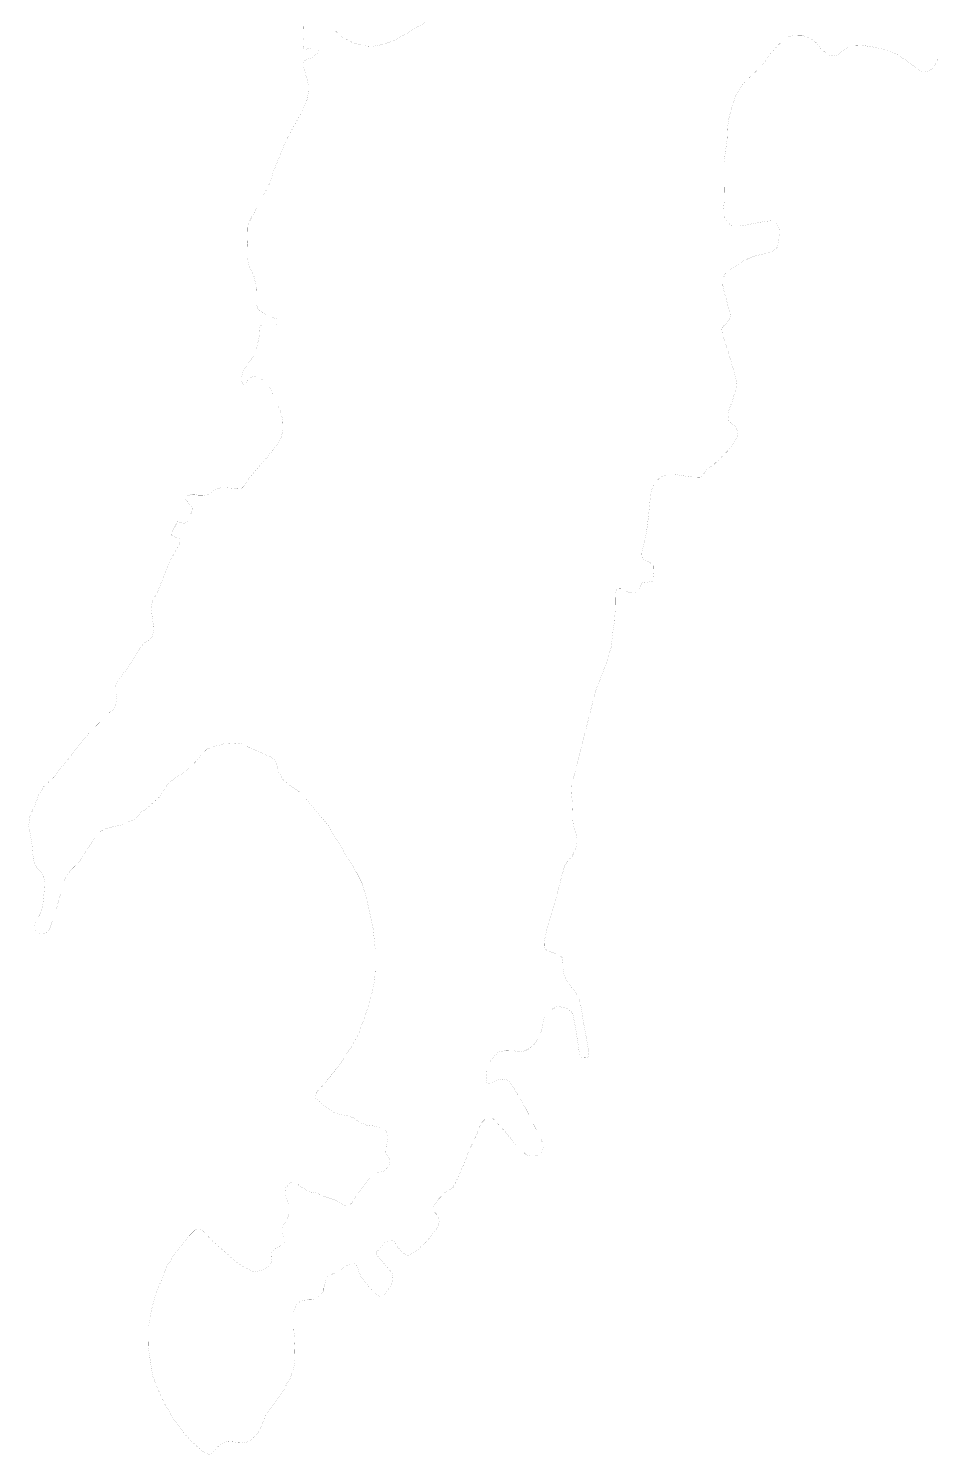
# Model space of a CAD drawing. Header units: metres. Extents: x 264643 to 276801, y 2090546 to 2143845.
# Drawn here: x 267526 to 276314, y 2090546 to 2104302 of the extents above; entities that cross this region are included whole.
import ezdxf

# ---------------------------------------------------------------- set-up
doc = ezdxf.new("R2010")
doc.units = ezdxf.units.M
doc.layers.add('HAZARDS LINE', color=1, linetype='Continuous')

msp = doc.modelspace()

# ---------------------------------------------------------------- linework, layer by layer
at = {"layer": 'HAZARDS LINE', "lineweight": 18}
for points, const_width in [([(269637, 2102251), (269639, 2102394), (269655, 2102434), (269680, 2102485), (269737, 2102584), (269786, 2102683), (269830, 2102763), (269863, 2102834), (269888, 2102921), (269929, 2103024), (269970, 2103124), (270007, 2103215), (270051, 2103298), (270161, 2103496), (270214, 2103619), (270227, 2103694), (270224, 2103762), (270217, 2103802), (270201, 2103854), (270174, 2103946), (270175, 2103974), (270187, 2103994), (270255, 2104021), (270303, 2104052), (270323, 2104068), (270323, 2104088), (270312, 2104108), (270304, 2104112), (270264, 2104112), (270236, 2104108), (270212, 2104105), (270196, 2104101), (270184, 2104105), (270176, 2104121), (270173, 2104165), (270177, 2104221), (270179, 2104324)], 0.597), ([(270457, 2104313), (270536, 2104229), (270659, 2104163), (270778, 2104134), (270838, 2104130), (270909, 2104141), (271001, 2104168), (271065, 2104191), (271138, 2104234), (271226, 2104285), (271354, 2104363)], 0.597), ([(274741, 2102193), (274755, 2102225), (274764, 2102268), (274768, 2102320), (274769, 2102352), (274765, 2102384), (274746, 2102416), (274726, 2102440), (274694, 2102448), (274626, 2102441), (274523, 2102422), (274451, 2102407), (274379, 2102396), (274323, 2102397), (274295, 2102409), (274268, 2102433), (274248, 2102465), (274229, 2102506), (274229, 2102553), (274238, 2102633), (274234, 2102999), (274265, 2103234), (274270, 2103354), (274283, 2103437), (274317, 2103568), (274358, 2103675), (274394, 2103735), (274443, 2103794), (274527, 2103873), (274604, 2103947), (274673, 2104046), (274761, 2104145), (274826, 2104212), (274902, 2104239), (274989, 2104238), (275057, 2104213), (275120, 2104169), (275167, 2104112), (275211, 2104072), (275246, 2104048), (275282, 2104039), (275326, 2104047), (275374, 2104082), (275430, 2104125), (275466, 2104137), (275566, 2104140), (275657, 2104127), (275800, 2104097), (275923, 2104044), (276006, 2103983), (276097, 2103918), (276148, 2103886), (276172, 2103886), (276208, 2103893), (276244, 2103917), (276273, 2103960), (276313, 2104034)], 0.597), ([(274751, 2102200), (274740, 2102176), (274688, 2102144), (274624, 2102129), (274556, 2102114), (274487, 2102091), (274431, 2102064), (274387, 2102033), (274282, 2101970), (274246, 2101935), (274225, 2101887), (274224, 2101824), (274239, 2101751), (274262, 2101675), (274277, 2101603), (274292, 2101563), (274296, 2101531), (274292, 2101503), (274279, 2101483), (274263, 2101460), (274231, 2101436), (274214, 2101400), (274218, 2101364), (274283, 2101160), (274348, 2100936), (274359, 2100876), (274354, 2100828), (274329, 2100760), (274317, 2100708), (274288, 2100641), (274275, 2100597), (274275, 2100557), (274278, 2100525), (274302, 2100497), (274337, 2100469), (274365, 2100424), (274368, 2100408), (274364, 2100384), (274360, 2100357), (274331, 2100309), (274303, 2100265), (274270, 2100226), (274226, 2100183), (274189, 2100143), (274161, 2100120), (274124, 2100084), (274076, 2100053), (274048, 2100017), (274023, 2099990), (274003, 2099974), (273935, 2099975), (273864, 2099984), (273752, 2100002), (273688, 2100002), (273644, 2099983), (273608, 2099960), (273571, 2099920), (273543, 2099869), (273526, 2099797), (273507, 2099598), (273489, 2099454), (273476, 2099379), (273447, 2099275), (273442, 2099231), (273446, 2099199), (273457, 2099183), (273473, 2099171), (273509, 2099155), (273541, 2099138), (273552, 2099118), (273552, 2099090), (273555, 2099042), (273551, 2099006), (273550, 2098974), (273534, 2098967), (273510, 2098963), (273482, 2098959), (273450, 2098956), (273434, 2098932), (273413, 2098884), (273393, 2098865), (273373, 2098857), (273337, 2098858), (273290, 2098874), (273270, 2098894), (273242, 2098903), (273222, 2098903), (273198, 2098891), (273194, 2098875), (273189, 2098840), (273188, 2098716), (273178, 2098580), (273164, 2098489), (273146, 2098329), (273100, 2098178), (272997, 2097912), (272862, 2097383), (272807, 2097160), (272790, 2097093), (272769, 2097029), (272764, 2096925), (272771, 2096845), (272774, 2096761), (272776, 2096674), (272776, 2096670), (272783, 2096602), (272806, 2096541), (272818, 2096489), (272817, 2096441), (272796, 2096370), (272771, 2096318), (272723, 2096263), (272702, 2096231), (272690, 2096196), (272665, 2096108), (272618, 2095925), (272530, 2095631), (272501, 2095492), (272500, 2095448), (272508, 2095428), (272516, 2095416), (272551, 2095399), (272615, 2095378), (272647, 2095362), (272674, 2095338), (272681, 2095290), (272681, 2095238), (272692, 2095178), (272715, 2095121), (272746, 2095073), (272782, 2095029), (272813, 2094988), (272832, 2094948), (272852, 2094892), (272877, 2094732), (272933, 2094420), (272928, 2094388), (272912, 2094376), (272900, 2094372), (272864, 2094373), (272849, 2094385), (272841, 2094413), (272804, 2094657), (272778, 2094789), (272763, 2094817), (272727, 2094846), (272664, 2094863), (272624, 2094867), (272604, 2094855), (272527, 2094817), (272503, 2094769), (272486, 2094689), (272473, 2094626), (272456, 2094590), (272440, 2094558), (272403, 2094503), (272355, 2094460), (272315, 2094440), (272258, 2094429), (272199, 2094442), (272131, 2094443), (272063, 2094428), (272018, 2094392), (271974, 2094329), (271949, 2094254), (271944, 2094206), (271939, 2094162), (271943, 2094138), (271963, 2094126), (271987, 2094129), (272059, 2094160), (272111, 2094168), (272135, 2094163), (272163, 2094151), (272202, 2094087), (272241, 2094026), (272268, 2093974), (272323, 2093885), (272482, 2093560), (272493, 2093516), (272485, 2093480), (272469, 2093452), (272432, 2093433), (272408, 2093425), (272360, 2093426), (272321, 2093442), (272234, 2093527), (272112, 2093673), (272014, 2093778), (272006, 2093786), (271974, 2093790), (271930, 2093779), (271898, 2093747), (271873, 2093700), (271848, 2093628), (271820, 2093569), (271774, 2093474), (271737, 2093370), (271671, 2093224), (271646, 2093168), (271622, 2093124), (271582, 2093097), (271537, 2093066), (271476, 2093003), (271440, 2092955), (271428, 2092935), (271427, 2092915), (271443, 2092883), (271474, 2092851), (271490, 2092807), (271485, 2092779), (271477, 2092747), (271448, 2092704), (271404, 2092644), (271351, 2092585), (271290, 2092530), (271210, 2092471), (271186, 2092468), (271150, 2092484), (271130, 2092496), (271095, 2092537), (271067, 2092577), (271048, 2092609), (271032, 2092614), (271000, 2092610), (270956, 2092583), (270895, 2092512), (270879, 2092492), (270882, 2092476), (270981, 2092355), (271032, 2092298), (271039, 2092262), (271043, 2092234), (271022, 2092175), (270977, 2092111), (270949, 2092076), (270937, 2092064), (270917, 2092064), (270893, 2092080), (270857, 2092109), (270802, 2092170), (270767, 2092218), (270732, 2092262), (270709, 2092319), (270697, 2092363), (270674, 2092383), (270646, 2092391), (270614, 2092380), (270578, 2092360), (270525, 2092321), (270457, 2092286), (270409, 2092263), (270392, 2092227), (270383, 2092179), (270375, 2092151), (270375, 2092128), (270354, 2092096), (270326, 2092068), (270302, 2092053), (270286, 2092045), (270266, 2092037), (270218, 2092038), (270166, 2092031), (270130, 2092011), (270101, 2091976), (270084, 2091916), (270083, 2091800), (270086, 2091740), (270093, 2091680), (270096, 2091592), (270095, 2091529), (270098, 2091469), (270085, 2091377), (270052, 2091282), (270015, 2091222), (269986, 2091159), (269941, 2091100), (269881, 2091021), (269824, 2090945), (269791, 2090870), (269766, 2090799), (269725, 2090735), (269672, 2090688), (269632, 2090665), (269588, 2090657), (269548, 2090658), (269512, 2090666), (269453, 2090671), (269417, 2090664), (269368, 2090636), (269332, 2090597), (269303, 2090561), (269291, 2090558), (269271, 2090546), (269232, 2090558), (269180, 2090599), (269093, 2090676), (269015, 2090765), (268948, 2090854), (268847, 2091019), (268804, 2091111), (268754, 2091220), (268723, 2091308), (268705, 2091420), (268683, 2091572), (268686, 2091783), (268694, 2091847), (268716, 2091955), (268745, 2092062), (268758, 2092106), (268783, 2092169), (268824, 2092261), (268861, 2092360), (268935, 2092479), (269077, 2092656), (269133, 2092712), (269165, 2092715), (269185, 2092715), (269213, 2092698), (269288, 2092618), (269544, 2092390), (269647, 2092333), (269703, 2092308), (269751, 2092316), (269791, 2092323), (269827, 2092351), (269851, 2092370), (269863, 2092382), (269872, 2092418), (269868, 2092442), (269865, 2092478), (269877, 2092506), (269905, 2092529), (269946, 2092553), (269986, 2092572), (269994, 2092600), (269995, 2092636), (269983, 2092668), (269967, 2092688), (269968, 2092720), (269984, 2092756), (270009, 2092795), (270029, 2092839), (270038, 2092867), (270039, 2092955), (270023, 2092995), (270008, 2093031), (270000, 2093067), (270001, 2093087), (270005, 2093119), (270025, 2093138), (270046, 2093162), (270078, 2093174), (270102, 2093173), (270137, 2093141), (270232, 2093080), (270308, 2093067), (270379, 2093034), (270494, 2092996), (270589, 2092939), (270609, 2092939), (270642, 2092970), (270683, 2093034), (270739, 2093109), (270821, 2093219), (270853, 2093251), (270897, 2093266), (270929, 2093278), (270941, 2093273), (270969, 2093289), (270990, 2093313), (271006, 2093348), (271011, 2093380), (271003, 2093412), (270991, 2093432), (270972, 2093457), (270977, 2093525), (270990, 2093584), (270990, 2093624), (270979, 2093660), (270971, 2093680), (270919, 2093697), (270860, 2093714), (270788, 2093723), (270728, 2093747), (270657, 2093796), (270590, 2093817), (270518, 2093826), (270458, 2093851), (270379, 2093912), (270316, 2093965), (270296, 2093981), (270289, 2094001), (270309, 2094045), (270382, 2094124), (270533, 2094313), (270634, 2094467), (270712, 2094610), (270779, 2094793), (270825, 2094944), (270854, 2095055), (270867, 2095151), (270873, 2095255), (270871, 2095422), (270857, 2095554), (270850, 2095622), (270824, 2095742), (270790, 2095894), (270748, 2096047), (270690, 2096163), (270596, 2096316), (270537, 2096413), (270420, 2096610), (270197, 2096877), (270130, 2096945), (270043, 2097003), (269980, 2097059), (269941, 2097128), (269921, 2097192), (269910, 2097236), (269851, 2097281), (269744, 2097326), (269668, 2097359), (269589, 2097400), (269541, 2097409), (269413, 2097402), (269321, 2097376), (269245, 2097349), (269196, 2097298), (269140, 2097231), (269079, 2097168), (268966, 2097085), (268881, 2097031), (268837, 2096963), (268820, 2096940), (268788, 2096888), (268727, 2096833), (268670, 2096782), (268610, 2096739), (268574, 2096695), (268545, 2096672), (268485, 2096645), (268437, 2096621), (268345, 2096603), (268265, 2096580), (268212, 2096553), (268172, 2096513), (268135, 2096450), (268082, 2096371), (268033, 2096292), (268009, 2096256), (267940, 2096189), (267887, 2096126), (267858, 2096043), (267837, 2095959), (267795, 2095808), (267741, 2095645), (267728, 2095605), (267696, 2095578), (267664, 2095570), (267644, 2095570), (267620, 2095575), (267596, 2095599), (267585, 2095619), (267585, 2095647), (267602, 2095687), (267639, 2095762), (267664, 2095846), (267677, 2095973), (267683, 2096057), (267675, 2096109), (267660, 2096141), (267636, 2096173), (267601, 2096218), (267578, 2096270), (267567, 2096338), (267560, 2096430), (267542, 2096538), (267526, 2096606), (267535, 2096662), (267540, 2096706), (267577, 2096785), (267627, 2096912), (267671, 2096987), (267773, 2097082), (267882, 2097224), (267939, 2097287), (267964, 2097327), (267996, 2097366), (268049, 2097433), (268114, 2097512), (268211, 2097607), (268280, 2097674), (268316, 2097713), (268336, 2097721), (268357, 2097756), (268373, 2097796), (268378, 2097840), (268370, 2097884), (268371, 2097928), (268367, 2097964), (268380, 2097996), (268400, 2098023), (268437, 2098075), (268498, 2098154), (268579, 2098288), (268608, 2098336), (268624, 2098355), (268661, 2098387), (268701, 2098410), (268717, 2098434), (268726, 2098466), (268734, 2098506), (268735, 2098538), (268727, 2098574), (268720, 2098622), (268713, 2098686), (268709, 2098722), (268714, 2098749), (268730, 2098793), (268775, 2098876), (268821, 2098992), (268887, 2099158), (269001, 2099368), (268998, 2099380), (268986, 2099384), (268938, 2099397), (268910, 2099409), (268902, 2099418), (268906, 2099425), (268911, 2099445), (268923, 2099473), (268939, 2099497), (268960, 2099541), (268964, 2099544), (268980, 2099540), (269008, 2099532), (269028, 2099528), (269048, 2099535), (269060, 2099555), (269101, 2099638), (269109, 2099666), (269102, 2099682), (269054, 2099743), (269035, 2099771), (269035, 2099779), (269051, 2099791), (269107, 2099810), (269131, 2099810), (269163, 2099797), (269207, 2099797), (269259, 2099808), (269315, 2099843), (269348, 2099863), (269392, 2099874), (269424, 2099873), (269527, 2099864), (269583, 2099867), (269599, 2099883), (269660, 2099970), (269819, 2100155), (269944, 2100313), (269965, 2100361), (269982, 2100433), (269979, 2100513), (269968, 2100573), (269937, 2100661), (269887, 2100761), (269848, 2100850), (269789, 2100910), (269730, 2100939), (269698, 2100944), (269670, 2100936), (269650, 2100924), (269637, 2100901), (269625, 2100881), (269617, 2100873), (269605, 2100869), (269589, 2100877), (269581, 2100905), (269582, 2100933), (269590, 2100981), (269623, 2101036), (269656, 2101084), (269700, 2101147), (269725, 2101223), (269746, 2101298), (269751, 2101334), (269756, 2101410), (269760, 2101430), (269780, 2101441), (269796, 2101449), (269908, 2101448), (269924, 2101451), (269936, 2101463), (269937, 2101491), (269925, 2101503), (269901, 2101508), (269865, 2101524), (269826, 2101537), (269790, 2101557), (269770, 2101569), (269750, 2101586), (269735, 2101610), (269727, 2101638), (269728, 2101698), (269725, 2101794), (269703, 2101906), (269676, 2101966), (269653, 2102018), (269638, 2102090), (269635, 2102226), (269636, 2102270)], 0.599)]:
    msp.add_lwpolyline(points, dxfattribs=dict(at, const_width=const_width))

doc.saveas('drawing.dxf')
